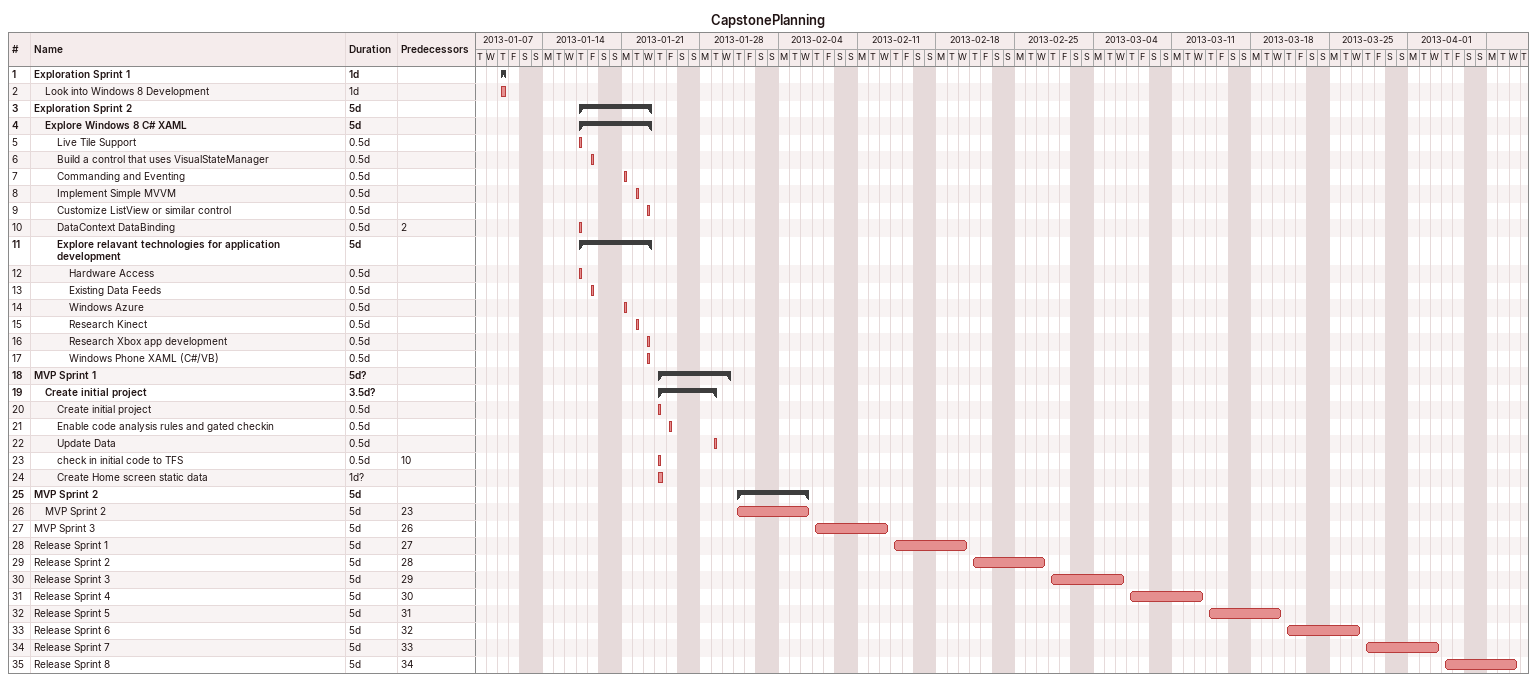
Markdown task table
CapstonePlanning

| ID | Level | Task | Duration | Start | Finish | Predecessors |
|---|---|---|---|---|---|---|
| 1 | 1 | **Exploration Sprint 1** | 1d | 2013-01-10 | 2013-01-10 |  |
| 2 | 2 | Look into Windows 8 Development | 1d | 2013-01-10 | 2013-01-10 |  |
| 3 | 1 | **Exploration Sprint 2** | 5d | 2013-01-17 | 2013-01-23 |  |
| 4 | 2 | **Explore Windows 8 C# XAML** | 5d | 2013-01-17 | 2013-01-23 |  |
| 5 | 3 | Live Tile Support | 0.5d | 2013-01-17 | 2013-01-17 |  |
| 6 | 3 | Build a control that uses VisualStateManager | 0.5d | 2013-01-18 | 2013-01-18 |  |
| 7 | 3 | Commanding and Eventing | 0.5d | 2013-01-21 | 2013-01-21 |  |
| 8 | 3 | Implement Simple MVVM | 0.5d | 2013-01-22 | 2013-01-22 |  |
| 9 | 3 | Customize ListView or similar control | 0.5d | 2013-01-23 | 2013-01-23 |  |
| 10 | 3 | DataContext DataBinding | 0.5d | 2013-01-17 | 2013-01-17 | 2 |
| 11 | 3 | **Explore relavant technologies for application development** | 5d | 2013-01-17 | 2013-01-23 |  |
| 12 | 4 | Hardware Access | 0.5d | 2013-01-17 | 2013-01-17 |  |
| 13 | 4 | Existing Data Feeds | 0.5d | 2013-01-18 | 2013-01-18 |  |
| 14 | 4 | Windows Azure | 0.5d | 2013-01-21 | 2013-01-21 |  |
| 15 | 4 | Research Kinect | 0.5d | 2013-01-22 | 2013-01-22 |  |
| 16 | 4 | Research Xbox app development | 0.5d | 2013-01-23 | 2013-01-23 |  |
| 17 | 4 | Windows Phone XAML (C#/VB) | 0.5d | 2013-01-23 | 2013-01-23 |  |
| 18 | 1 | **MVP Sprint 1** | 5d? | 2013-01-24 | 2013-01-30 |  |
| 19 | 2 | **Create initial project** | 3.5d? | 2013-01-24 | 2013-01-29 |  |
| 20 | 3 | Create initial project | 0.5d | 2013-01-24 | 2013-01-24 |  |
| 21 | 3 | Enable code analysis rules and gated checkin | 0.5d | 2013-01-25 | 2013-01-25 |  |
| 22 | 3 | Update Data | 0.5d | 2013-01-29 | 2013-01-29 |  |
| 23 | 3 | check in initial code to TFS | 0.5d | 2013-01-24 | 2013-01-24 | 10 |
| 24 | 3 | Create Home screen static data | 1d? | 2013-01-24 | 2013-01-24 |  |
| 25 | 1 | **MVP Sprint 2** | 5d | 2013-01-31 | 2013-02-06 |  |
| 26 | 2 | MVP Sprint 2 | 5d | 2013-01-31 | 2013-02-06 | 23 |
| 27 | 1 | MVP Sprint 3 | 5d | 2013-02-07 | 2013-02-13 | 26 |
| 28 | 1 | Release Sprint 1 | 5d | 2013-02-14 | 2013-02-20 | 27 |
| 29 | 1 | Release Sprint 2 | 5d | 2013-02-21 | 2013-02-27 | 28 |
| 30 | 1 | Release Sprint 3 | 5d | 2013-02-28 | 2013-03-06 | 29 |
| 31 | 1 | Release Sprint 4 | 5d | 2013-03-07 | 2013-03-13 | 30 |
| 32 | 1 | Release Sprint 5 | 5d | 2013-03-14 | 2013-03-20 | 31 |
| 33 | 1 | Release Sprint 6 | 5d | 2013-03-21 | 2013-03-27 | 32 |
| 34 | 1 | Release Sprint 7 | 5d | 2013-03-28 | 2013-04-03 | 33 |
| 35 | 1 | Release Sprint 8 | 5d | 2013-04-04 | 2013-04-10 | 34 |
